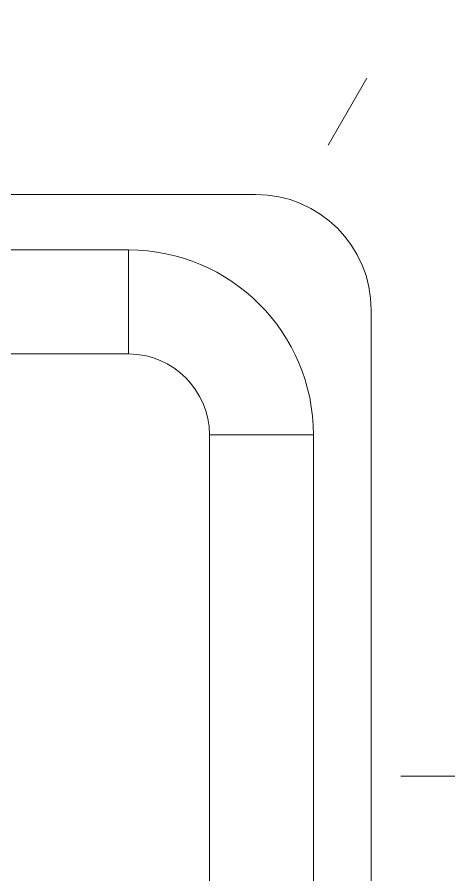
# Model space of a CAD drawing. Header units: millimetres. Extents: x -11245 to 24889, y -43080 to -3800.
# Drawn here: x -6667.8 to -6481, y -15078.9 to -14708 of the extents above; entities that cross this region are included whole.
import ezdxf

# ---------------------------------------------------------------- set-up
doc = ezdxf.new("R2010")
doc.units = ezdxf.units.MM
doc.layers.add('G-IMPT', color=8, linetype='Continuous', lineweight=9)
doc.layers.add('I-FURN', color=30, linetype='Continuous', lineweight=9)

msp = doc.modelspace()

# ---------------------------------------------------------------- hatches: boundary and pattern name
at = {"layer": 'I-FURN'}
h = msp.add_hatch(dxfattribs=at)
h.set_pattern_fill('FP_1', color=256, style=0, pattern_type=2)
h.set_pattern_definition([(0, (0, 0), (812.8, 203.2), [33.528, -576.072, 33.528, -576.072, -3251.2]), (0, (0, 0), (812.8, 203.2), [-1219.2, 33.528, -1185.672, 33.528, -576.072, -1422.4]), (0, (0, 0), (812.8, 203.2), [-3048, 33.528, -372.872, 33.528, -982.472]), (120, (304.8, 101.6), (-582.3764, 602.3054), [33.528, -576.072, 33.528, -576.072, -3251.2]), (120, (304.8, 101.6), (-582.3764, 602.3054), [-1219.2, 33.528, -1185.672, 33.528, -576.072, -1422.4]), (120, (304.8, 101.6), (-582.3764, 602.3054), [-3048, 33.528, -372.872, 33.528, -982.472]), (240, (406.4, 508), (-230.4236, -805.5054), [33.528, -576.072, 33.528, -576.072, -3251.2]), (240, (406.4, 508), (-230.4236, -805.5054), [-1219.2, 33.528, -1185.672, 33.528, -576.072, -1422.4]), (240, (406.4, 508), (-230.4236, -805.5054), [-3048, 33.528, -372.872, 33.528, -982.472])])
h.paths.add_polyline_path([(-5064.62, -16569.65), (-5064.62, -15979.65), (-6464.62, -15979.65), (-6464.62, -14479.65), (-3564.62, -14479.65), (-3564.62, -13779.65), (-7054.62, -13780.35), (-7054.62, -16569.65), (-5087.95, -16569.65)])
h.paths.add_polyline_path([(-6685.78, -15674.65), (-6854.62, -15674.65), (-6867.56, -15672.95), (-6879.62, -15667.95), (-6889.98, -15660.01), (-6897.92, -15649.65), (-6902.92, -15637.59), (-6904.62, -15624.65), (-6904.62, -15238.64), (-6938.73, -15239.18), (-6942.28, -15243.14), (-6956.03, -15246.69), (-6968.76, -15241.59), (-6976.02, -15230.09), (-6977.18, -15217.7), (-6976.42, -15199.65), (-6976.02, -15199.65), (-6976.02, -15172.65), (-6933.22, -15172.65), (-6932.06, -15210.91), (-6931.81, -15211), (-6904.62, -15210.65), (-6904.62, -14834.65), (-6902.92, -14821.71), (-6897.92, -14809.65), (-6889.98, -14799.3), (-6879.62, -14791.35), (-6865.94, -14786.14), (-6854.62, -14784.65), (-6564.62, -14784.65), (-6551.68, -14786.35), (-6539.62, -14791.35), (-6529.26, -14799.3), (-6521.32, -14809.65), (-6516.32, -14821.71), (-6514.62, -14841.91), (-6514.62, -15624.65), (-6516.32, -15637.59), (-6521.32, -15649.65), (-6529.26, -15660.01), (-6539.62, -15667.95), (-6551.68, -15672.95), (-6564.62, -15674.65), (-6595.69, -15674.65)])
h.paths.add_polyline_path([(-6964.47, -15217.16), (-6963.54, -15215.89), (-6964.44, -15217.08)])
h.paths.add_polyline_path([(-6945.42, -15172.19), (-6976.35, -15171.35), (-6977.12, -15170.8), (-6976.02, -15145.85), (-6933.2, -15146.35), (-6933.22, -15171.35), (-6945.19, -15172.19)])
h.paths.add_polyline_path([(-6954.62, -15162.72), (-6953.75, -15161.56), (-6954.62, -15162.26)])
h.paths.add_polyline_path([(-6960.76, -15148.73), (-6960.67, -15147.85), (-6960.9, -15147.85)])
h.paths.add_polyline_path([(-6954.62, -15146.96), (-6954.98, -15145.85), (-6956.03, -15146.02)])
h.paths.add_polyline_path([(-6958.31, -15148.12), (-6957.48, -15147.85), (-6958.27, -15147.85)])
h.paths.add_polyline_path([(-6953.2, -15147.85), (-6952.75, -15147.85), (-6952.97, -15145.85)])
h.paths.add_polyline_path([(-4613.86, -14389.65), (-5445.22, -14389.65), (-5445.22, -13879.65), (-4584.02, -13879.65), (-4584.02, -14389.65), (-4599.02, -14389.65)])

# ---------------------------------------------------------------- linework, layer by layer
at = {"layer": 'G-IMPT'}
for p, q in [((-6799.62, -14808.65), (-6619.62, -14808.65)), ((-6619.62, -14808.9), (-6619.62, -14853.65)), ((-6619.62, -14853.65), (-6799.62, -14853.65)), ((-6584.62, -15128.65), (-6584.62, -14888.65)), ((-6584.62, -14888.65), (-6539.87, -14888.65)), ((-6539.62, -14888.65), (-6539.62, -15128.65))]:
    msp.add_line(p, q, dxfattribs=at)
for radius in [80, 35]:
    msp.add_arc((-6619.62, -14888.65), radius, 0, 90, dxfattribs=at)
at = {"layer": 'I-FURN', "color": 254}
for p, q in [((-6854.62, -14784.65), (-6564.62, -14784.65)), ((-6514.62, -14834.65), (-6514.62, -15624.65))]:
    msp.add_line(p, q, dxfattribs=at)
msp.add_arc((-6564.62, -14834.65), 50, 0, 90, dxfattribs=at)

doc.saveas('drawing.dxf')
